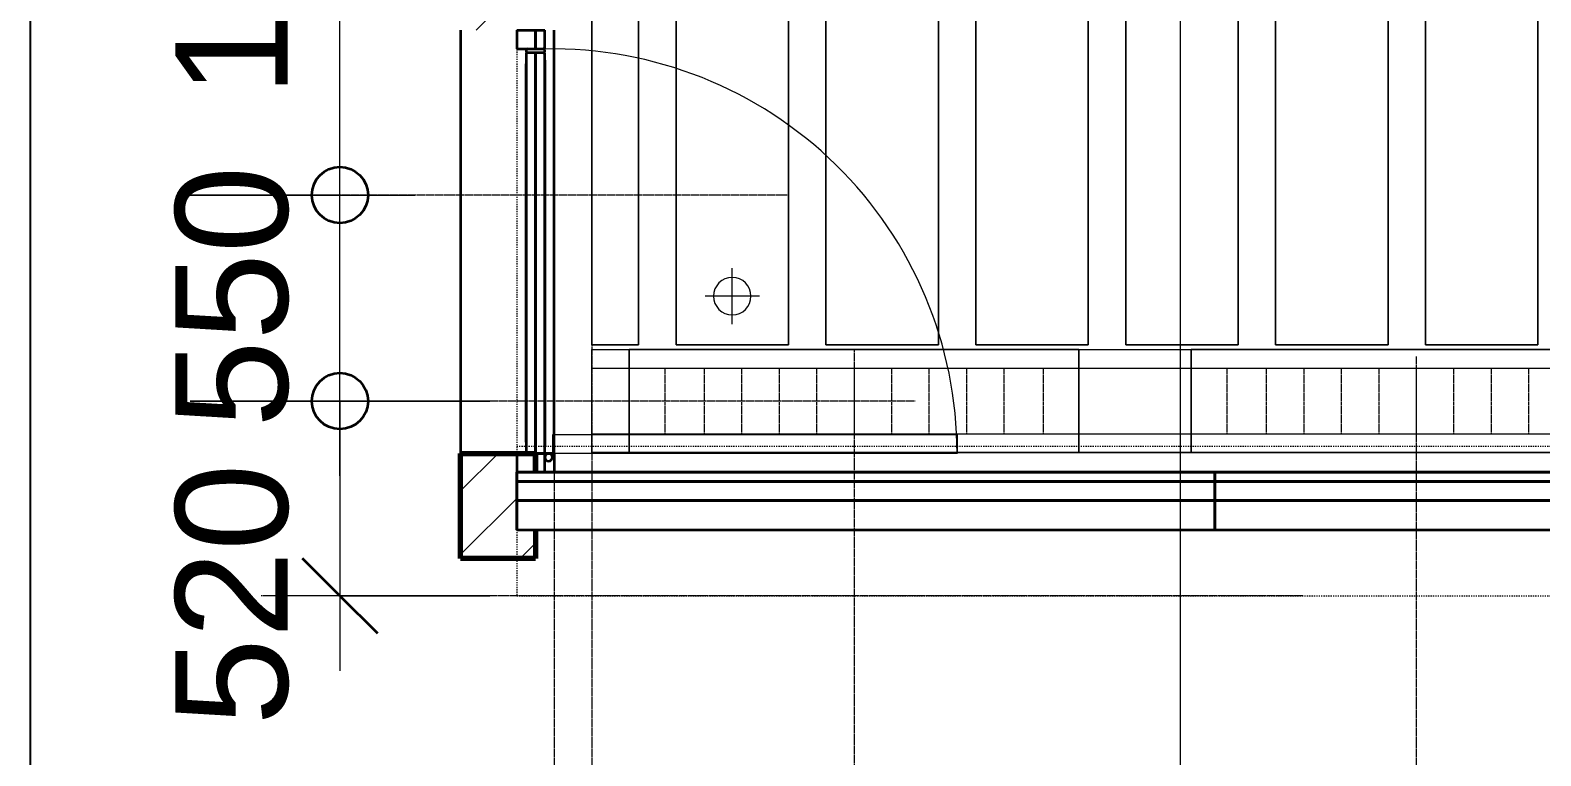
# Model space of a CAD drawing. Header units: millimetres. Extents: x -920221 to -841619, y -18676 to 22445.
# Drawn here: x -853531 to -849500, y -658 to 1279 of the extents above; entities that cross this region are included whole.
import ezdxf

# ---------------------------------------------------------------- set-up
doc = ezdxf.new("R2010")
doc.units = ezdxf.units.MM
doc.linetypes.add('DASH', pattern=[6.35, 3.175, -3.175])
doc.linetypes.add('DPA_Hidden 50', pattern=[3, 2, -1])
for name, color, linetype, lineweight in [('A-ANNO-DIMS', 1, 'Continuous', 9), ('A-ANNO-DIMS-100', 1, 'Continuous', 9), ('A-DETL', 1, 'Continuous', 70), ('A-DETL-GENF', 2, 'Continuous', 35), ('A-GENM', 1, 'Continuous', 9), ('A-GLAZ-CURT', 2, 'Continuous', 9), ('A-ROOM-IDEN', 3, 'Continuous', 25), ('A-WALL', 5, 'Continuous', 35), ('A-WALL-FNSH', 2, 'Continuous', 35), ('A-WALL-PATT', 1, 'Continuous', 35), ('E-LITE-EQPM', 2, 'Continuous', 35), ('G-ANNO-TEXT', 3, 'Continuous', 9), ('Q-SPCQ', 2, 'Continuous', 35), ('Q-SPCQ-HDLN', 2, 'DASH', 9), ('WALL-E', 2, 'Continuous', 35)]:
    doc.layers.add(name, color=color, linetype=linetype, lineweight=lineweight)
doc.styles.add('Arial_2', font='arial.ttf', dxfattribs={"height": 300})
doc.dimstyles.new('DPA-DIM-3_0_C-C', dxfattribs={"dimscale": 304.8, "dimtxt": 306.07782, "dimasz": 0.492126, "dimexe": 0.656168, "dimexo": 0.0625, "dimgap": 0.164042, "dimtad": 1, "dimdec": 0, "dimzin": 0, "dimdsep": 46, "dimtxsty": 'Arial_2', "dimblk1": 'DOTBLANK', "dimblk2": 'DOTBLANK', "dimsah": 1, "dimcen": 0.09, "dimdle": 0.656168, "dimadec": 8, "dimazin": 0, "dimtfac": 1, "dimtdec": 4, "dimtix": 1, "dimtmove": 0, "dimatfit": 3, "dimfxl": 1.312336, "dimfxlon": 1, "dimtvp": 1, "dimtolj": 1, "dimtzin": 0, "dimarcsym": 2})
doc.dimstyles.new('DPA-DIM-3_0_C-T', dxfattribs={"dimscale": 304.8, "dimtxt": 306.07782, "dimasz": 0.492126, "dimexe": 0.656168, "dimexo": 0.0625, "dimgap": 0.164042, "dimtad": 0, "dimjust": 2, "dimdec": 0, "dimzin": 0, "dimdsep": 46, "dimtxsty": 'Arial_2', "dimblk1": 'DOTBLANK', "dimblk2": 'OBLIQUE', "dimsah": 1, "dimcen": 0.09, "dimdle": 0.656168, "dimadec": 8, "dimazin": 0, "dimtfac": 1, "dimtdec": 4, "dimtix": 1, "dimtmove": 2, "dimatfit": 3, "dimfxl": 1.312336, "dimfxlon": 1, "dimtvp": 1, "dimtolj": 1, "dimtzin": 0, "dimarcsym": 2})

# ---------------------------------------------------------------- blocks, each defined once
blk = doc.blocks.new('DPA_CP_Metal Ceiling Panel - Vertical Panel with Gap-11114031-4280-01 ENLARGED LOWER PLATFORM LEVEL - REFLECTED CEILING PLAN - SHEET 1')
at = {"layer": 'A-GLAZ-CURT'}
for p, q in [((-849807.4, 2689), (-849807.4, 439)), ((-849507.4, 2689), (-849807.4, 2689)), ((-849507.4, 2689), (-849807.4, 2689)), ((-849807.4, 2689), (-849807.4, 439)), ((-849807.4, 439), (-849807.4, 2689)), ((-849807.4, 2689), (-849507.4, 2689)), ((-849507.4, 2689), (-849507.4, 439)), ((-849507.4, 439), (-849507.4, 2689)), ((-849507.4, 2689), (-849507.4, 439)), ((-849507.4, 439), (-849807.4, 439)), ((-849807.4, 439), (-849507.4, 439)), ((-849507.4, 439), (-849807.4, 439))]:
    blk.add_line(p, q, dxfattribs=at)
blk = doc.blocks.new('DPA_CP_Metal Ceiling Panel - Vertical Panel with Gap-11114030-4280-01 ENLARGED LOWER PLATFORM LEVEL - REFLECTED CEILING PLAN - SHEET 1')
at = {"layer": 'A-GLAZ-CURT'}
for p, q in [((-852032.4, 2689), (-852032.4, 439)), ((-851907.4, 2689), (-852032.4, 2689)), ((-851907.4, 2689), (-852032.4, 2689)), ((-852032.4, 2689), (-852032.4, 439)), ((-852032.4, 439), (-852032.4, 2689)), ((-852032.4, 2689), (-851907.4, 2689)), ((-851907.4, 2689), (-851907.4, 439)), ((-851907.4, 439), (-851907.4, 2689)), ((-851907.4, 2689), (-851907.4, 439)), ((-851907.4, 439), (-852032.4, 439)), ((-852032.4, 439), (-851907.4, 439)), ((-851907.4, 439), (-852032.4, 439))]:
    blk.add_line(p, q, dxfattribs=at)
blk = doc.blocks.new('DPA_CP_Metal Ceiling Panel1 - Horizontal with Gap-13299430-4280-01 ENLARGED LOWER PLATFORM LEVEL - REFLECTED CEILING PLAN - SHEET 1')
at = {"layer": 'A-GLAZ-CURT'}
for p, q in [((-852032.4, 151.5), (-852032.4, 426.5)), ((-852032.4, 151.5), (-852032.4, 426.5)), ((-852032.4, 426.5), (-851932.4, 426.5)), ((-852032.4, 426.5), (-851932.4, 426.5)), ((-852032.4, 151.5), (-852032.4, 426.5)), ((-851932.4, 151.5), (-851932.4, 426.5)), ((-851932.4, 426.5), (-851932.4, 151.5)), ((-851932.4, 426.5), (-851932.4, 151.5)), ((-852032.4, 376.5), (-851932.4, 376.5)), ((-852032.4, 201.5), (-851932.4, 201.5)), ((-852032.4, 151.5), (-851932.4, 151.5)), ((-851932.4, 151.5), (-852032.4, 151.5)), ((-851932.4, 151.5), (-852032.4, 151.5))]:
    blk.add_line(p, q, dxfattribs=at)
blk = doc.blocks.new('DPA_Speciality_PlatformScreenDoor - Length_135300-12767973-4280-01 ENLARGED LOWER PLATFORM LEVEL - REFLECTED CEILING PLAN - SHEET 1')
at = {"layer": 'A-GENM'}
for p, q in [((134190.3, -330), (134314.1, -330)), ((134200.9, -330), (134254, -330)), ((134250.4, -330), (134303.5, -330)), ((134025, -430), (134025, -380)), ((134025, -380), (135105, -380)), ((135105, -430), (135105, -380)), ((135125, -380), (135125, -1460)), ((135125, -1441.6), (135125, -380)), ((135175, -380), (135175, -1460)), ((135175, -1441.6), (135175, -380)), ((134025, -430), (135105, -430))]:
    blk.add_line(p, q, dxfattribs=at)
blk.add_arc((135105, -380), 1080, 180, 271.0611, dxfattribs=at)
at = {"layer": 'Q-SPCQ'}
for p, q in [((130962.5, -175), (133337.5, -175)), ((133337.5, -330), (133337.5, -175)), ((133337.5, -175), (133337.5, -330)), ((133337.5, -175), (135200, -175)), ((133337.5, -175.9), (133337.5, -200)), ((133337.5, -200), (133337.5, -175.9)), ((133337.5, -200), (133337.5, -305)), ((133337.5, -305), (133337.5, -200)), ((135200, -330), (135200, -175)), ((135200, -175.9), (135200, -200)), ((135200, -200), (135200, -305)), ((133337.5, -255), (130962.5, -255)), ((130962.5, -255), (133337.5, -255)), ((133287.5, -255), (131012.5, -255)), ((131012.5, -255), (133287.5, -255)), ((131022.5, -255), (133277.5, -255)), ((133277.5, -255), (131022.5, -255)), ((133337.5, -305), (133337.5, -255)), ((133337.5, -255), (133337.5, -305)), ((135200, -255), (133337.5, -255)), ((133337.5, -255), (135200, -255)), ((133337.5, -255), (133337.5, -305)), ((133337.5, -255), (133337.5, -305)), ((135150, -255), (133387.5, -255)), ((133387.5, -255), (135150, -255)), ((133397.5, -255), (135140, -255)), ((135140, -255), (133397.5, -255)), ((135200, -305), (135200, -255)), ((135200, -255), (135200, -305)), ((133337.5, -305), (130962.5, -305)), ((133337.5, -305), (130962.5, -305)), ((130962.5, -305), (133337.5, -305)), ((130972.5, -305), (133327.5, -305)), ((130972.5, -305), (133327.5, -305)), ((133327.5, -305), (130972.5, -305)), ((133287.5, -305), (131012.5, -305)), ((131012.5, -305), (133287.5, -305)), ((133277.5, -305), (131022.5, -305)), ((131022.5, -305), (133277.5, -305)), ((133277.5, -305), (131022.5, -305)), ((131022.5, -305), (133277.5, -305)), ((131022.5, -305), (133277.5, -305)), ((133277.5, -305), (131022.5, -305)), ((133327.5, -305), (133337.5, -305)), ((133337.5, -305), (133337.5, -329.1)), ((133337.5, -330), (133337.5, -305)), ((133337.5, -305), (133337.5, -330)), ((133337.5, -329.1), (133337.5, -305)), ((135200, -305), (133337.5, -305)), ((133337.5, -305), (133347.5, -305)), ((133337.5, -330), (133337.5, -305)), ((133337.5, -305), (133337.5, -330)), ((135200, -305), (133337.5, -305)), ((133337.5, -305), (135200, -305)), ((133347.5, -305), (135190, -305)), ((133347.5, -305), (135190, -305)), ((135190, -305), (133347.5, -305)), ((135150, -305), (133387.5, -305)), ((133387.5, -305), (135150, -305)), ((135140, -305), (133397.5, -305)), ((133397.5, -305), (135140, -305)), ((135140, -305), (133397.5, -305)), ((133397.5, -305), (135140, -305)), ((133397.5, -305), (135140, -305)), ((135140, -305), (133397.5, -305)), ((135190, -305), (135200, -305)), ((135200, -305), (135200, -329.1)), ((135200, -330), (135200, -305)), ((135200, -305), (135200, -330)), ((130962.5, -330), (133337.5, -330)), ((130962.5, -330), (133337.5, -330)), ((133327.5, -330), (130972.5, -330)), ((130972.5, -330), (133327.5, -330)), ((133327.5, -330), (130972.5, -330)), ((133277.5, -330), (131022.5, -330)), ((131022.5, -330), (133277.5, -330)), ((133277.5, -330), (131022.5, -330)), ((131022.5, -330), (133277.5, -330)), ((133337.5, -330), (133327.5, -330)), ((133337.5, -330), (135200, -330)), ((133347.5, -330), (133337.5, -330)), ((133337.5, -330), (135200, -330)), ((135190, -330), (133347.5, -330)), ((133347.5, -330), (135190, -330)), ((135190, -330), (133347.5, -330)), ((135140, -330), (133397.5, -330)), ((133397.5, -330), (135140, -330)), ((135140, -330), (133397.5, -330)), ((133397.5, -330), (135140, -330)), ((135125, -330), (135125, -380)), ((135125, -330), (135150, -330)), ((135150, -330), (135125, -330)), ((135150, -380), (135150, -330)), ((135150, -330), (135150, -380)), ((135200, -330), (135150, -330)), ((135150, -380), (135150, -330)), ((135150, -330), (135150, -380)), ((135200, -330), (135190, -330)), ((135200, -380), (135200, -330)), ((135125, -380), (135125, -1450)), ((135125, -380), (135150, -380)), ((135125, -380), (135150, -380)), ((135150, -380), (135125, -380)), ((135150, -380), (135125, -380)), ((135125, -400), (135125, -1430)), ((135125, -1430), (135125, -400)), ((135125, -400), (135125, -1430)), ((135125, -1430), (135125, -400)), ((135150, -1450), (135150, -380)), ((135150, -380), (135150, -1450)), ((135150, -1450), (135150, -380)), ((135150, -380), (135150, -1450)), ((135150, -380), (135175, -380)), ((135150, -380), (135175, -380)), ((135200, -380), (135150, -380)), ((135200, -380), (135150, -380)), ((135150, -400), (135150, -1430)), ((135150, -1430), (135150, -400)), ((135150, -400), (135150, -1430)), ((135150, -1430), (135150, -400)), ((135175, -1450), (135175, -380)), ((135150, -410), (135150, -1420)), ((135150, -1420), (135150, -410)), ((135150, -410), (135150, -1420)), ((135150, -1420), (135150, -410)), ((135150, -1420), (135150, -410)), ((135150, -410), (135150, -1420)), ((135175, -1420), (135175, -410)), ((135175, -410), (135175, -1420)), ((135175, -410), (135175, -1420)), ((135175, -1420), (135175, -410)), ((135125, -1450), (135150, -1450)), ((135130, -1450), (135170, -1450)), ((135150, -1450), (135175, -1450)), ((135125, -1460), (135125, -1510)), ((135150, -1460), (135125, -1460)), ((135170, -1460), (135130, -1460)), ((135150, -1460), (135150, -1510)), ((135150, -1510), (135150, -1460)), ((135200, -1460), (135150, -1460)), ((135150, -1460), (135150, -1510)), ((135150, -1510), (135150, -1460)), ((135200, -1510), (135200, -1460)), ((135150, -1510), (135125, -1510)), ((135150, -1510), (135125, -1510)), ((135200, -1510), (135150, -1510)), ((135200, -1510), (135150, -1510))]:
    blk.add_line(p, q, dxfattribs=at)
for centre, radius, start, end in [((135115, -370), 10, 90, 270), ((135115, -370), 10, 90, 270), ((135115, -370), 10, 90, 270), ((135115, -370), 10, 90, 270), ((135115, -370), 10, 270, 90), ((135115, -370), 10, 270, 90), ((135115, -370), 10, 270, 90), ((135115, -370), 10, 270, 90), ((135130, -1455), 5, 90, 270), ((135170, -1455), 5, 270, 90)]:
    blk.add_arc(centre, radius, start, end, dxfattribs=at)
at = {"layer": 'Q-SPCQ-HDLN'}
for p, q in [((135200, 0), (129089.3, 0)), ((135200, -1510), (135200, 0)), ((135200, -330), (129089.3, -330)), ((135200, -400), (129089.3, -400))]:
    blk.add_line(p, q, dxfattribs=at)
blk = doc.blocks.new('DPA_CP_Metal Ceiling Luminaire2 - Linear Luminaire-12404975-4280-01 ENLARGED LOWER PLATFORM LEVEL - REFLECTED CEILING PLAN - SHEET 1')
at = {"layer": 'A-GLAZ-CURT'}
for p, q in [((-847432.4, 151.5), (-847432.4, 426.5)), ((-847432.4, 426.5), (-846232.4, 426.5)), ((-847432.4, 426.5), (-847432.4, 151.5)), ((-846232.4, 426.5), (-847432.4, 426.5)), ((-847432.4, 426.5), (-846232.4, 426.5)), ((-846232.4, 426.5), (-846232.4, 151.5)), ((-846232.4, 151.5), (-846232.4, 426.5)), ((-847432.4, 389), (-847432.4, 151.5)), ((-847432.4, 376.5), (-846232.4, 376.5)), ((-846232.4, 389), (-846232.4, 151.5)), ((-847432.4, 201.5), (-846232.4, 201.5)), ((-846232.4, 151.5), (-847432.4, 151.5)), ((-846232.4, 151.5), (-847432.4, 151.5)), ((-847432.4, 151.5), (-846232.4, 151.5))]:
    blk.add_line(p, q, dxfattribs=at)
at = {"layer": 'A-GLAZ-CURT', "linetype": 'DPA_Hidden 50'}
for p, q in [((-847337.4, 376.5), (-847337.4, 201.5)), ((-847232.4, 376.5), (-847232.4, 201.5)), ((-847132.4, 376.5), (-847132.4, 201.5)), ((-847032.4, 376.5), (-847032.4, 201.5)), ((-846932.4, 376.5), (-846932.4, 201.5)), ((-846832.4, 376.5), (-846832.4, 201.5)), ((-846732.4, 376.5), (-846732.4, 201.5)), ((-846632.4, 376.5), (-846632.4, 201.5)), ((-846532.4, 376.5), (-846532.4, 201.5)), ((-846432.4, 376.5), (-846432.4, 201.5)), ((-846327.4, 376.5), (-846327.4, 201.5))]:
    blk.add_line(p, q, dxfattribs=at)
blk = doc.blocks.new('DPA_CP_Metal Ceiling Panel1 - Horizontal with Gap-V2-4280-01 ENLARGED LOWER PLATFORM LEVEL - REFLECTED CEILING PLAN - SHEET 1')
at = {"layer": 'A-GLAZ-CURT'}
for p, q in [((-849232.4, 151.5), (-849232.4, 426.5)), ((-849232.4, 151.5), (-849232.4, 426.5)), ((-849232.4, 426.5), (-848932.4, 426.5)), ((-849232.4, 426.5), (-848932.4, 426.5)), ((-849232.4, 151.5), (-849232.4, 426.5)), ((-848932.4, 151.5), (-848932.4, 426.5)), ((-848932.4, 426.5), (-848932.4, 151.5)), ((-848932.4, 426.5), (-848932.4, 151.5)), ((-849232.4, 376.5), (-848932.4, 376.5)), ((-849232.4, 201.5), (-848932.4, 201.5)), ((-849232.4, 151.5), (-848932.4, 151.5)), ((-848932.4, 151.5), (-849232.4, 151.5)), ((-848932.4, 151.5), (-849232.4, 151.5))]:
    blk.add_line(p, q, dxfattribs=at)
blk = doc.blocks.new('LGF_DL_SAA_LowPower_DL1a - LGF_DL_SAA_LowPower_DL1a-8832329-4280-01 ENLARGED LOWER PLATFORM LEVEL - REFLECTED CEILING PLAN - SHEET 1')
at = {"layer": 'A-DETL-GENF', "lineweight": 9}
for p, q in [((0, 75), (0, -75)), ((72.5, 0), (-72.5, 0))]:
    blk.add_line(p, q, dxfattribs=at)
blk.add_circle((0, 0), 50, dxfattribs=at)
blk = doc.blocks.new('DIMBLOCK48-4280-01 ENLARGED LOWER PLATFORM LEVEL - REFLECTED CEILING PLAN - SHEET 1')
at = {"layer": 'A-ANNO-DIMS-100'}
for p, q in [((-852704.2, 289), (-852704.2, 489)), ((-852304.2, 289), (-852904.2, 289)), ((-852704.2, 289), (-852904.2, 289)), ((-852704.2, 289), (-852304.2, 289)), ((-852704.2, 289), (-852304.2, 289))]:
    blk.add_line(p, q, dxfattribs=at)
at = {"layer": 'A-ANNO-DIMS-100', "lineweight": 35}
blk.add_circle((-852704.2, 289), 75, dxfattribs=at)
blk = doc.blocks.new('_DotBlank')
at = {"color": 0, "linetype": 'ByBlock', "lineweight": -2}
blk.add_line((-0.5, 0), (-1, 0), dxfattribs=at)
blk.add_circle((0, 0), 0.5, dxfattribs=at)
blk = doc.blocks.new('_None')
blk = doc.blocks.new('_Oblique')
at = {"color": 0, "linetype": 'ByBlock', "lineweight": -2}
blk.add_line((-0.5, -0.5), (0.5, 0.5), dxfattribs=at)
blk = doc.blocks.new('DIMBLOCK49-4280-01 ENLARGED LOWER PLATFORM LEVEL - REFLECTED CEILING PLAN - SHEET 1')
at = {"layer": 'A-ANNO-DIMS-100'}
for p, q in [((-852304.2, 289), (-852904.2, 289)), ((-852704.2, 289), (-852704.2, -431)), ((-852704.2, 289), (-852304.2, 289)), ((-852304.2, -231), (-852904.2, -231)), ((-852704.2, -231), (-852304.2, -231))]:
    blk.add_line(p, q, dxfattribs=at)
at = {"layer": 'A-ANNO-DIMS-100', "lineweight": 35}
for q in [(-852804.2, -131), (-852604.2, -331)]:
    blk.add_line((-852704.2, -231), q, dxfattribs=at)
at = {"layer": 'A-ANNO-DIMS-100', "color": 0, "insert": (-853143.6, -577.1), "char_height": 300, "width": 830.648, "attachment_point": 1, "rotation": 90, "line_spacing_factor": 0.941778, "style": 'Arial_2'}
blk.add_mtext('520', dxfattribs=at)
blk = doc.blocks.new('DIMBLOCK50-4280-01 ENLARGED LOWER PLATFORM LEVEL - REFLECTED CEILING PLAN - SHEET 1')
at = {"layer": 'A-ANNO-DIMS-100'}
for p, q in [((-853104.2, 839), (-852504.2, 839)), ((-852704.2, 839), (-853104.2, 839)), ((-852704.2, 89), (-852704.2, 839)), ((-853104.2, 289), (-852504.2, 289)), ((-852704.2, 289), (-853104.2, 289))]:
    blk.add_line(p, q, dxfattribs=at)
at = {"layer": 'A-ANNO-DIMS-100', "lineweight": 35}
for centre in [(-852704.2, 839), (-852704.2, 289)]:
    blk.add_circle(centre, 75, dxfattribs=at)
at = {"layer": 'A-ANNO-DIMS-100', "color": 0, "insert": (-853143.6, 217.9), "char_height": 300, "width": 830.648, "attachment_point": 1, "rotation": 90, "line_spacing_factor": 0.941778, "style": 'Arial_2'}
blk.add_mtext('550', dxfattribs=at)
blk = doc.blocks.new('DIMBLOCK51-4280-01 ENLARGED LOWER PLATFORM LEVEL - REFLECTED CEILING PLAN - SHEET 1')
at = {"layer": 'A-ANNO-DIMS-100'}
for p, q in [((-853104.2, 2289.4), (-852504.2, 2289.4)), ((-852704.2, 2289.4), (-853104.2, 2289.4)), ((-852704.2, 839), (-852704.2, 2289.4)), ((-853104.2, 839), (-852504.2, 839)), ((-852704.2, 839), (-853104.2, 839))]:
    blk.add_line(p, q, dxfattribs=at)
at = {"layer": 'A-ANNO-DIMS-100', "lineweight": 35}
for centre in [(-852704.2, 2289.4), (-852704.2, 839)]:
    blk.add_circle(centre, 75, dxfattribs=at)
at = {"layer": 'A-ANNO-DIMS-100', "color": 0, "insert": (-853143.6, 1102.7), "char_height": 300, "width": 1107.531, "attachment_point": 1, "rotation": 90, "line_spacing_factor": 0.941778, "style": 'Arial_2'}
blk.add_mtext('1450', dxfattribs=at)

msp = doc.modelspace()

# ---------------------------------------------------------------- hatches: boundary and pattern name
at = {"layer": 'A-WALL-PATT', "lineweight": 9}
h = msp.add_hatch(dxfattribs=at)
h.set_pattern_fill('FP_2', color=256, style=0, pattern_type=2)
h.set_pattern_definition([(45, (0, 0), (-84.852814, 84.852814), [])])
h.paths.add_polyline_path([(-852232.4, -131), (-852182.4, -131), (-852182.4, -56), (-852232.4, -56), (-852232.4, 149), (-852382.4, 149), (-852382.4, -131)])
h.paths.add_polyline_path([(-852232.4, 1279), (-852182.4, 1279), (-852182.4, 4079), (-852382.4, 4079), (-852382.4, 1279)])
h = msp.add_hatch(dxfattribs=at)
h.set_pattern_fill('FP_3', color=256, style=0, pattern_type=2)
h.set_pattern_definition([(45, (0, 0), (-212.13203, 212.13203), []), (135, (0, 0), (-212.13203, -212.13203), [])])
h.paths.add_polyline_path([(-852147.4, 149), (-852157.4, 149), (-852157, 141.6), (-852152.4, 147.7)])
h.paths.add_polyline_path([(-852132.4, 99), (-852132.4, 149), (-852144.8, 148.7), (-852138.7, 144), (-852137.7, 136.4), (-852142.4, 130.4), (-852147.4, 129), (-852154.4, 131.9), (-852157.4, 136.4), (-852157.4, 99)])
h.paths.add_polyline_path([(-852182.4, 1279), (-852132.4, 1279), (-852132.4, 4079), (-852182.4, 4079), (-852182.4, 2423.3)])

# ---------------------------------------------------------------- linework, layer by layer
at = {"layer": 'A-DETL', "color": 55, "linetype": 'DPA_Hidden 50', "lineweight": 9}
for p, q in [((-852032.4, 2919), (-852032.4, -1681)), ((-851507.4, 839), (-852969.5, 839)), ((-851332.4, 428), (-851332.4, -1392)), ((-849832.4, 408), (-849832.4, -1392)), ((-851169.5, 289), (-852969.5, 289)), ((-852132.4, 189), (-852132.4, -1311)), ((-850134.2, -231), (-852914.2, -231))]:
    msp.add_line(p, q, dxfattribs=at)
at = {"layer": 'A-ROOM-IDEN'}
msp.add_line((-853530.6, 2090.9), (-853530.6, -1233.9), dxfattribs=at)
at = {"layer": 'A-WALL', "color": 7, "lineweight": 70}
for p, q in [((-852382.4, -131), (-852382.4, 149)), ((-852382.4, 149), (-852182.4, 149)), ((-852182.4, 149), (-852182.4, 99)), ((-852182.4, 99), (-852182.4, 149)), ((-852182.4, -56), (-852182.4, -131)), ((-852182.4, -131), (-852382.4, -131))]:
    msp.add_line(p, q, dxfattribs=at)
at = {"layer": 'A-WALL-FNSH', "color": 250}
for p, q in [((-852182.4, 149), (-852132.4, 149)), ((-852132.4, 149), (-852132.4, 99)), ((-852132.4, 99), (-852182.4, 99))]:
    msp.add_line(p, q, dxfattribs=at)
at = {"layer": 'G-ANNO-TEXT', "color": 10}
msp.add_line((-850462, 3340.1), (-850462, -3121.9), dxfattribs=at)
at = {"layer": 'WALL-E'}
for p, q in [((-852382.4, 1279), (-852382.4, 149)), ((-852132.4, 149), (-852132.4, 1279)), ((-852382.4, 149), (-852182.4, 149)), ((-852132.4, 149), (-852182.4, 149))]:
    msp.add_line(p, q, dxfattribs=at)

# ---------------------------------------------------------------- block references
at = {"layer": 'A-GLAZ-CURT'}
for name, p in [('DPA_CP_Metal Ceiling Panel - Vertical Panel with Gap-11114030-4280-01 ENLARGED LOWER PLATFORM LEVEL - REFLECTED CEILING PLAN - SHEET 1', (0, 0)), ('DPA_CP_Metal Ceiling Panel - Vertical Panel with Gap-11114031-4280-01 ENLARGED LOWER PLATFORM LEVEL - REFLECTED CEILING PLAN - SHEET 1', (-2000, 0)), ('DPA_CP_Metal Ceiling Panel - Vertical Panel with Gap-11114031-4280-01 ENLARGED LOWER PLATFORM LEVEL - REFLECTED CEILING PLAN - SHEET 1', (-1600, 0)), ('DPA_CP_Metal Ceiling Panel - Vertical Panel with Gap-11114031-4280-01 ENLARGED LOWER PLATFORM LEVEL - REFLECTED CEILING PLAN - SHEET 1', (-1200, 0)), ('DPA_CP_Metal Ceiling Panel - Vertical Panel with Gap-11114031-4280-01 ENLARGED LOWER PLATFORM LEVEL - REFLECTED CEILING PLAN - SHEET 1', (-800, 0)), ('DPA_CP_Metal Ceiling Panel - Vertical Panel with Gap-11114031-4280-01 ENLARGED LOWER PLATFORM LEVEL - REFLECTED CEILING PLAN - SHEET 1', (-400, 0)), ('DPA_CP_Metal Ceiling Panel - Vertical Panel with Gap-11114031-4280-01 ENLARGED LOWER PLATFORM LEVEL - REFLECTED CEILING PLAN - SHEET 1', (0, 0)), ('DPA_CP_Metal Ceiling Panel1 - Horizontal with Gap-13299430-4280-01 ENLARGED LOWER PLATFORM LEVEL - REFLECTED CEILING PLAN - SHEET 1', (0, 0)), ('DPA_CP_Metal Ceiling Panel1 - Horizontal with Gap-13299430-4280-01 ENLARGED LOWER PLATFORM LEVEL - REFLECTED CEILING PLAN - SHEET 1', (0, 0)), ('DPA_CP_Metal Ceiling Panel1 - Horizontal with Gap-13299430-4280-01 ENLARGED LOWER PLATFORM LEVEL - REFLECTED CEILING PLAN - SHEET 1', (0, 0)), ('DPA_CP_Metal Ceiling Luminaire2 - Linear Luminaire-12404975-4280-01 ENLARGED LOWER PLATFORM LEVEL - REFLECTED CEILING PLAN - SHEET 1', (-4500, 0)), ('DPA_CP_Metal Ceiling Luminaire2 - Linear Luminaire-12404975-4280-01 ENLARGED LOWER PLATFORM LEVEL - REFLECTED CEILING PLAN - SHEET 1', (-4500, 0)), ('DPA_CP_Metal Ceiling Luminaire2 - Linear Luminaire-12404975-4280-01 ENLARGED LOWER PLATFORM LEVEL - REFLECTED CEILING PLAN - SHEET 1', (-4500, 0)), ('DPA_CP_Metal Ceiling Panel1 - Horizontal with Gap-V2-4280-01 ENLARGED LOWER PLATFORM LEVEL - REFLECTED CEILING PLAN - SHEET 1', (-1500, 0)), ('DPA_CP_Metal Ceiling Panel1 - Horizontal with Gap-V2-4280-01 ENLARGED LOWER PLATFORM LEVEL - REFLECTED CEILING PLAN - SHEET 1', (-1500, 0)), ('DPA_CP_Metal Ceiling Panel1 - Horizontal with Gap-V2-4280-01 ENLARGED LOWER PLATFORM LEVEL - REFLECTED CEILING PLAN - SHEET 1', (-1500, 0)), ('DPA_CP_Metal Ceiling Luminaire2 - Linear Luminaire-12404975-4280-01 ENLARGED LOWER PLATFORM LEVEL - REFLECTED CEILING PLAN - SHEET 1', (-3000, 0)), ('DPA_CP_Metal Ceiling Luminaire2 - Linear Luminaire-12404975-4280-01 ENLARGED LOWER PLATFORM LEVEL - REFLECTED CEILING PLAN - SHEET 1', (-3000, 0)), ('DPA_CP_Metal Ceiling Luminaire2 - Linear Luminaire-12404975-4280-01 ENLARGED LOWER PLATFORM LEVEL - REFLECTED CEILING PLAN - SHEET 1', (-3000, 0))]:
    msp.add_blockref(name, p, dxfattribs=at)
at = {"layer": 'E-LITE-EQPM', "extrusion": (0, 0, -1), "rotation": 180}
msp.add_blockref('LGF_DL_SAA_LowPower_DL1a - LGF_DL_SAA_LowPower_DL1a-8832329-4280-01 ENLARGED LOWER PLATFORM LEVEL - REFLECTED CEILING PLAN - SHEET 1', (851657.4, 569), dxfattribs=at)
at = {"layer": 'Q-SPCQ', "rotation": 180}
msp.add_blockref('DPA_Speciality_PlatformScreenDoor - Length_135300-12767973-4280-01 ENLARGED LOWER PLATFORM LEVEL - REFLECTED CEILING PLAN - SHEET 1', (-717032.4, -231), dxfattribs=at)

# ---------------------------------------------------------------- dimensions: what is measured, and where the dimension line sits
at = {"layer": 'A-ANNO-DIMS'}
for base, p1, p2, override, picture, middle in [((-852704.2, 2289.4), (-853104.2, 839), (-853104.2, 2289.4), {"dimpost": '<>', "dimfxl": 1450.392449}, 'DIMBLOCK51-4280-01 ENLARGED LOWER PLATFORM LEVEL - REFLECTED CEILING PLAN - SHEET 1', (-852907.4, 1564.2)), ((-852704.2, 839), (-853104.2, 289), (-853104.2, 839), {"dimpost": '<>', "dimfxl": 550}, 'DIMBLOCK50-4280-01 ENLARGED LOWER PLATFORM LEVEL - REFLECTED CEILING PLAN - SHEET 1', (-852907.4, 564))]:
    dim = msp.add_linear_dim(base=base, p1=p1, p2=p2, angle=90, dimstyle='DPA-DIM-3_0_C-C', override=override, dxfattribs=at)
    dim.commit()
    dim.dimension.update_dxf_attribs({"geometry": picture, "text_midpoint": middle})
dim = msp.add_linear_dim(base=(-852704.2, 289), p1=(-852562.8, 289), p2=(-852562.8, 289), angle=90, text=' ', dimstyle='DPA-DIM-3_0_C-T', override={"dimpost": '<>', "dimblk": 'None', "dimse1": 1, "dimse2": 1, "dimsd1": 1, "dimsd2": 1, "dimfxl": 0}, dxfattribs=at)
dim.commit()
dim.dimension.update_dxf_attribs({"geometry": 'DIMBLOCK48-4280-01 ENLARGED LOWER PLATFORM LEVEL - REFLECTED CEILING PLAN - SHEET 1', "text_midpoint": (-852704.2, 289)})
dim = msp.add_linear_dim(base=(-852704.2, -231), p1=(-852304.2, 289), p2=(-852304.2, -231), angle=90, dimstyle='DPA-DIM-3_0_C-T', override={"dimpost": '<>', "dimfxl": 520}, dxfattribs=at)
dim.commit()
dim.dimension.update_dxf_attribs({"geometry": 'DIMBLOCK49-4280-01 ENLARGED LOWER PLATFORM LEVEL - REFLECTED CEILING PLAN - SHEET 1', "text_midpoint": (-852943.6, -161.8), "dimtype": 160, "text_rotation": 90})

doc.saveas('drawing.dxf')
